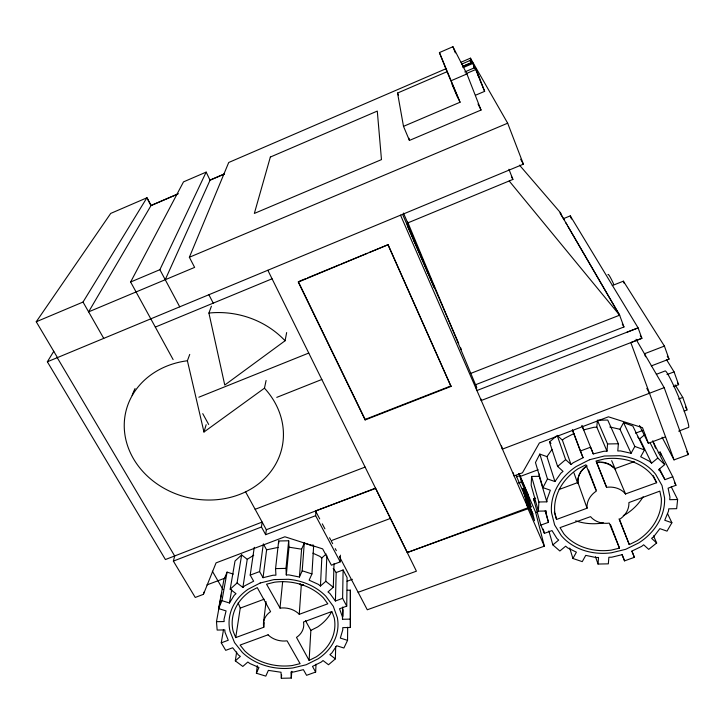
<?xml version="1.0" encoding="UTF-8"?>
<svg xmlns="http://www.w3.org/2000/svg" width="725" height="725" viewBox="0 0 725 725"><rect width="100%" height="100%" fill="white"/><g stroke="black" fill="none" stroke-linecap="round" stroke-linejoin="round"><path stroke-width="1.09" d="M257.312 665.65L256.396 673.244L265.794 676.117L268.377 670.371L281.01 672.256L281.336 678.283L291.287 678.065L290.979 672.039L293.734 671.984L303.385 669.664L306.575 675.31L315.647 672.048L312.484 666.411L321.284 662.034L323.024 660.548L328.498 664.743L335.376 658.871L329.902 654.657L331.805 653.026L336.672 645.748L343.895 648.014L347.547 640.347L340.333 638.082L342.807 629.735L342.744 627.632L350.374 627.469L350.374 590.177L347.212 590.241M350.374 627.469L350.374 590.177M347.547 640.347L347.674 627.243M350.166 619.114L342.517 619.277L342.454 616.957L339.545 608.773L346.74 606.127L347.076 577.535L343.106 569.968L336.183 572.542L335.421 600.998L342.617 598.352L343.106 569.968M342.517 619.277L342.726 607.033M342.934 616.413L343.043 609.68M57.239 357.679L174.689 556.002L173.366 561.105L195.243 597.454L203.435 594.337L216.068 562.872L284.889 536.781L322.652 548.879L331.407 565.192L340.206 561.866L340.351 555.16M335.376 658.871L335.684 646.655M335.421 600.998L329.857 593.449L327.963 591.953L333.301 587.268L334.017 563.669M263.166 544.982L259.604 571.572L263.039 577.707L273.062 575.224L275.926 575.17L275.572 568.599L278.672 540.986L288.677 540.787L285.985 568.391L286.312 574.961L288.94 574.907L299.434 577.028L301.6 549.197L304.273 543.143L313.626 546.206L311.94 573.937L309.14 580.181L318.384 584.377L320.459 586.018L325.797 581.314L326.848 555.613M320.459 586.018L321.809 557.951L326.205 554.027M315.647 672.048L316.028 664.191M531.597 476.452L538.865 501.99L546.84 501.836L539.264 476.307L531.597 476.452L531.171 485.333L538.394 511.143L546.342 510.989L546.206 513.508L548.472 522.326L540.85 525.127L544.421 533.355L551.988 530.573L556.927 538.494L558.694 540.053L552.867 544.892L559.854 551.009L565.672 546.188L567.593 547.873L576.402 552.169L572.931 558.486L582.257 561.639L585.737 555.368L595.914 557.516L598.533 557.471L598.025 564.05L608.338 563.842L608.873 557.262L611.728 557.199L622.041 554.697L624.542 560.869L634.384 557.326L631.892 551.082L641.634 546.405L643.646 544.792L648.712 549.378L656.66 542.98L653.506 535.802M539.264 476.307L539.382 474.05M538.394 511.143L538.865 501.99M546.84 501.836L546.976 499.516L550.338 490.209L542.934 487.635L535.467 462.523L539.817 454.104L546.967 456.632L554.933 481.545L560.833 473.235L563.035 471.359L557.625 466.447L549.505 441.996L556.32 436.106M309.122 660.412L296.489 637.393A20.173 16.548 2.6 0 0 303.485 622.014L331.923 611.474L334.27 618.026A51.384 42.15 2.6 0 1 316.136 656.913L309.122 660.412L310.853 630.388L305.488 620.673M340.206 561.866L315.638 515.683L315.937 510.835M321.818 379.474L276.769 397.373M572.451 430.197L580.344 451.032L590.585 447.18L593.277 453.923L604.016 451.222L606.997 451.167L596.847 427.215L597.282 421.234M299.434 577.028L302.207 570.793L304.273 543.143M299.253 614.32L299.126 614.147A20.173 16.548 2.6 0 0 280.095 608.121L266.546 584.178L274.558 582.202A51.384 42.15 2.6 0 1 323.368 597.817L327.809 603.807L299.253 614.32L301.274 585.302A19.403 16.113 2.7 0 0 299.896 584.042M291.287 678.065L291.812 671.296M606.997 451.167L607.55 443.963L597.799 421.27M597.355 420.237L607.74 420.047L618.371 443.763L617.782 450.968L620.509 450.923L631.085 453.279L634.837 446.446L623.554 422.657L619.975 429.272L631.085 453.279M281.336 678.283L281.635 675.011M308.759 353.057L198.849 397.218M286.312 574.961L288.994 547.176L288.677 540.787M279.986 608.148L282.65 581.668M671.259 486.838L677.63 499.534L676.652 508.678L668.731 508.832L668.495 511.134L664.743 520.26L671.885 522.761L667.018 531.135L659.868 528.643L653.805 536.582L651.603 538.367L656.66 542.98M263.492 622.847L266.048 601.587M263.791 627.252L263.764 627.17A20.173 16.548 2.6 0 1 270.579 611.646L257.275 587.631L250.134 591.328A51.384 42.15 2.6 0 0 233.106 631.14L235.716 637.592L263.791 627.252L264.326 622.766M263.039 577.707L266.61 549.84L263.32 543.868M315.638 515.683L265.676 534.688L266.338 529.73L245.413 491.541M265.676 534.688L261.453 526.993L262.142 522.072L165.409 559.546L47.352 361.784L53.768 351.281M242.902 587.449L247.243 559.301L241.642 554.933L237.066 582.963L242.902 587.449L244.642 585.873L253.641 581.205L250.197 575.106L254.276 547.303M256.396 673.244L258.961 667.462L249.917 663.556L247.85 662.025L242.821 666.438L235.317 660.865L236.649 651.956M235.716 637.592L240.247 608.103L238.163 602.865M233.26 574.091L227.07 572.116L221.95 600.644L229.462 603.001L231.692 589.815M229.462 603.001L234.13 595.397L236.015 593.684L230.188 589.226L235.018 561.014L241.642 554.933M235.317 660.865L240.347 656.424L238.443 655.01L232.689 647.778L225.72 650.334L221.261 642.83L223.508 629.653M221.261 642.83L228.266 640.248L224.986 632.2L224.813 629.898L217.156 630.061L216.476 621.697L224.161 621.543L223.998 619.413L226.091 610.921L218.633 608.583L223.871 579.846L227.07 572.116M216.476 621.697L221.768 592.606M211.401 306.222L208.918 313.064L224.759 385.048L285.079 340.759L286.656 332.567M272.065 278.799L155.322 327.084M203.435 594.337L203.879 592.144M267.851 270.271L407.332 552.541L527.981 507.763L522.77 488.496M189.742 354.416L187.394 360.751A80.122 69.401 13.2 0 0 129.73 451.358A80.122 69.401 13.2 0 0 244.715 492.275A80.122 69.401 13.2 0 0 264.462 388.174L266.093 380.489M264.462 388.174L203.97 432.018L206.163 424.687M470.48 61.697L470.117 60.465L471.232 62.731L462.704 66.41M177.435 194.246L150.99 205.619L88.613 311.868L194.626 267.389L189.361 257.266L228.719 162.491L446.582 68.476M218.633 608.583L221.95 600.644M165.237 279.714L210.123 180.045L224.487 173.864M173.103 359.555L130.627 282.007L159.881 269.682L206.163 172.106L210.051 180.208L224.424 174.027M542.934 487.635L547.484 478.944L539.817 454.104M130.627 282.007L183.498 181.884L206.163 172.106M623.554 422.657L632.825 426.028L644.48 449.926L640.692 456.759L649.663 461.39L651.585 463.193L657.783 458.046L650.189 442.957M57.465 357.588L36.25 321.755L83.022 302.053L146.985 197.635L151.09 205.447L178.404 193.693M36.25 321.755L110.717 213.413L146.885 197.807L150.99 205.619M546.967 456.632L551.988 449.473M247.243 559.301L253.732 555.241M230.188 589.226L237.066 582.963M573.892 433.55L583.054 457.72L573.067 462.822L571.037 464.544L562.382 440.157L564.322 438.489L573.892 433.55L572.388 429.853M557.625 466.447L565.636 459.614L557.172 435.372L562.382 440.157M651.585 463.193L639.704 438.888L644.779 434.61M652.799 441.226L664.707 464.598L658.508 469.718L660.257 471.359L664.943 479.651L672.773 476.769L675.936 485.297L668.106 488.179L669.945 497.151L669.683 499.688L677.63 499.534M586.942 465.831L586.724 465.948A20.354 17.328 -16.3 0 0 577.897 482.406L587.069 508.207L556.546 519.444L554.335 512.149M310.853 630.388L317.604 626.98A49.427 41.044 2.7 0 0 331.434 612.09M623.283 515.557L626.065 514.17A51.847 44.143 -16.3 0 0 643.12 496.743M629.282 544.593L637.03 540.796A53.994 45.476 -15.9 0 0 661.327 498.293L659.832 491.115L628.892 502.579A21.197 17.853 -15.9 0 1 619.476 519.39L629.282 544.593L619.041 518.892M439.413 52.581L452.926 46.717L466.918 73.95L481.037 110.046L409.426 140.433L403.499 126.349L397.554 93.045L447.026 71.712L439.413 52.581L460.04 102.243L403.499 126.349M461.109 62.205L470.443 58.172L507.672 123.196L523.387 164.167L47.352 361.784M461.644 64.117L470.117 60.465M462.804 66.437L471.368 62.749M462.677 66.845L472.546 62.595L472.99 63.365L474.667 67.706L464.779 71.965M463.085 67.633L472.99 63.365M466.003 73.696L476.126 69.346L484.644 91.341L475.591 95.202M451.439 80.593L466.918 73.95M189.361 257.266L507.672 123.196M508.941 169.26L512.901 179.428L407.151 223.182L407.604 226.363L433.659 286.321M407.604 226.363L408.193 226.127L407.595 221.922L476.796 387.73M299.389 281.237L305.651 278.663M307.735 277.802L339.046 264.906M341.131 264.045L367.222 253.297M369.306 252.436L388.093 244.697L451.022 386.416L365.137 419.947L298.283 282.088L388.093 244.697M414.138 241.398L414.727 241.153M560.144 212.969L619.621 315.185L623.962 326.957L475.5 384.757L476.823 390.567L638.109 327.881L641.897 338.312L630.822 342.608L674.033 459.886L688.406 454.566L664.191 387.657L636.015 339.255M564.032 218.415L570.285 215.869L638.109 327.881L626.989 332.213M434.746 288.342L408.193 226.127M612.235 285.577L623.382 281.173L664.408 346.079L669.048 359.12L651.277 365.926M470.588 373.466L619.621 315.185L568.074 226.599M365.137 419.947L365.128 419.422L450.932 385.917M173.366 561.105L261.453 526.993M664.408 346.079L644.462 353.764L645.549 356.754M255.146 509.294L365.101 467.081M656.361 374.308L665.097 370.973A30.577 2.537 67.5 0 1 679.18 398.197A30.577 2.537 67.5 0 1 688.46 427.46L678.654 431.13M667 374.562L674.069 371.871L678.618 384.649L673.326 386.661M266.338 529.73L375.523 488.133L416.422 571.182L358.123 592.289M664.191 387.657L502.343 449.138L501.546 445.938M678.627 399.004L682.769 397.436L687.228 409.969L684.137 411.129M206.924 584.921L225.33 577.988M311.043 545.698L313.164 544.901M250.197 575.106L259.604 571.572M375.532 488.451L315.556 510.971L319.707 518.901M516.572 476.796L519.734 475.609L521.42 481.953L529.413 500.295M520.115 476.497L538.104 469.746M635.463 433.188L642.876 430.405M518.257 483.131L521.42 481.953M639.459 425.475L648.358 443.274L665.55 436.858M540.85 525.127L533.573 498.909L535.666 498.129M240.247 608.103L264.154 599.213M559.093 489.502L577.925 482.506M301.401 585.474L303.512 584.694M653.307 475.727L656.66 482.705L625.494 493.942A21.197 17.853 -15.9 0 0 606.644 487.3L596.648 462.233A20.354 17.328 -16.3 0 1 614.782 468.694L634.402 461.617M658.237 452.753L660.112 452.056L672.773 476.769M522.952 488.433L531.008 506.983L527.755 493.779L529.386 500.304M347.076 581.26L352.377 579.302M530.627 514.551L532.793 513.744L524.664 495.057M537.896 511.85L535.775 512.629L518.792 473.443M516.037 475.337L532.748 513.762L534.533 520.686L526.314 501.791L528.027 508.733L407.305 552.486M535.693 512.457L544.339 546.179L367.276 609.779L339.427 556.573M266.61 549.84L278.092 547.393M603.272 522.743L601.279 523.232A51.847 44.143 -16.3 0 1 575.668 520.813M619.485 548.118L611.211 550.139A53.994 45.476 -15.9 0 1 563.932 533.944L560.017 527.628L590.558 516.644A21.197 17.853 -15.9 0 0 609.245 523.124L619.485 548.118L610.414 524.383M288.994 547.176L301.6 549.197M275.572 568.599L285.985 568.391M596.847 427.215L593.993 427.27L583.688 429.88L582.202 426.146M607.55 443.963L618.371 443.763M208.918 313.064C236.921 310.101 265.694 320.196 285.079 340.759M609.825 426.98L619.975 429.272M302.207 570.793L311.94 573.937M547.484 478.944L554.933 481.545M634.837 446.446L644.48 449.926M312.901 553.175L319.816 556.356L321.809 557.951M325.797 581.314L333.301 587.268M549.505 441.996L551 443.356M565.636 459.614L571.037 464.544M637.855 437.139L639.704 438.888M657.783 458.046L664.707 464.598M519.508 165.155L560.552 212.806L561.25 214.944M509.231 181.032L619.621 315.185M333.21 568.454L336.183 572.542M667.272 356.274L669.048 359.12M666.384 359.464L674.069 371.871M677.44 382.728L678.618 384.649M675.156 384.884L682.769 397.436M685.478 407.051L686.647 408.991M640.302 335.657L641.897 338.312L481.164 400.535L480.711 398.569M560.117 212.914L564.113 219.784M565.808 222.711L566.941 224.65M212.362 571.209L222.983 589.507M622.268 324.021L623.962 326.957M476.126 69.346L475.093 67.57L475.528 69.056M656.66 482.705L652.917 476.126A53.994 45.476 -15.9 0 0 604.577 458.88L596.004 461.018L606.526 487.327M83.022 302.053L103.729 338.376M474.667 67.706L472.546 62.595M473.624 66.763L474.603 68.494M686.774 451.63L688.406 454.566M484.644 91.341L479.66 79.469M646.8 388.364L648.947 392.27M520.677 159.219L523.387 164.167M202.746 413.649L208.673 424.469M159.881 269.682L179.727 306.829M342.617 598.352L346.74 606.127M662.034 437.184L674.033 459.886M322.299 523.858L324.891 528.815M329.567 537.732L330.6 539.717M332.675 543.678L331.117 540.705L390.467 518.411M335.276 548.644L336.309 550.628M208.873 294.731L213.241 303.123M674.413 482.306L675.936 485.297M659.514 468.74L664.943 479.651M478.02 103.974L481.037 110.046M511.415 176.374L512.901 179.428M298.337 281.672L365.128 419.422M667.589 513.726L671.885 522.761M388.12 245.077L451.022 386.416M527.981 507.763L400.535 215.171M528.027 508.733L544.339 546.179M518.991 473.561L527.311 492.773M403.453 213.068L407.74 222.938L407.776 226.3M523.033 488.405L531.081 506.956M523.214 489.529L530.383 506.014M402.583 214.355L458.68 343.396M460.493 347.556L461.39 349.631M533.573 498.909L534.869 501.899M478.727 76.868L479.66 78.871L476.552 71.295M447.026 71.712L460.04 102.243M452.056 84.381L457.792 97.866M611.673 460.656L615.616 469.945M614.891 468.876L625.612 494.133M397.554 93.045L398.424 95.12M411.32 232.544L412.616 235.661M419.956 253.297L421.252 256.414M422.113 258.49L423.409 261.607M427.288 270.942L428.584 274.059M433.333 285.478L434.193 287.553M580.344 451.032L583.054 457.72M631.91 551.163L634.384 557.326M478.373 76.388L477.304 73.316M581.903 425.421L593.277 453.923M452.926 46.717L455.345 52.898M470.443 58.172L472.029 62.277M622.141 554.598L624.542 560.869M588.546 470.027L596.131 489.964M475.872 69.972L476.289 71.086M648.358 443.274L642.495 427.678L608.447 416.812L539.373 442.984L522.462 472.791L514.025 475.963L513.2 472.754M476.742 71.829L477.005 72.518M660.112 452.056L661.263 455.164M570.285 215.869L571.445 218.977M652.835 440.9L655.554 448.177M623.382 281.173L624.143 283.285M574.001 472.981L577.771 483.602M595.497 556.7L598.025 564.05M569.687 548.037L572.931 558.486M545.137 510.826L548.472 522.326M548.87 530.963L552.867 544.892M543.233 529.123L544.421 533.355M556.546 519.444L554.761 512.376A53.994 45.476 -15.9 0 1 577.988 468.812L585.909 464.779L596.294 491.133A21.197 17.853 -15.9 0 0 587.042 508.107L587.069 508.207M187.394 360.751L203.97 432.018M409.009 138.257L409.426 140.433M278.672 540.986L278.781 543.116M577.897 482.406A20.237 17.228 -16.3 0 1 586.86 466.112M596.757 462.505A20.237 17.228 -16.3 0 1 599.919 462.333M602.004 462.459A20.237 17.228 -16.3 0 1 613.459 467.707M607.994 274.73A27.169 1.885 68 0 1 613.649 284.064M300.304 584.015A19.629 16.294 2.7 0 1 301.7 585.302M132.149 395.424A78.708 68.476 13.4 0 1 135.058 388.537M270.343 157.053L254.339 213.44L381.468 159.609L377.29 111.079L270.343 157.053M260.202 583L248.068 589.28A54.493 44.705 2.6 0 0 230.061 631.538L234.556 642.631L242.313 652.4A54.493 44.705 2.6 0 0 292.873 667.952L306.204 664.752L318.076 658.844A54.493 44.705 2.6 0 0 337.343 617.627L333.301 606.317L325.806 596.177A54.493 44.705 2.6 0 0 288.468 579.293L273.996 579.583L260.202 583M589.588 459.713L576.139 466.565A57.266 48.231 -16 0 0 551.544 512.802L554.643 524.945L561.295 535.657A57.266 48.231 -16 0 0 611.411 552.794L625.657 549.332L638.77 542.907A57.266 48.231 -16 0 0 664.571 497.858L661.998 485.478L655.672 474.34A57.266 48.231 -16 0 0 619.404 455.726L604.36 456.007L589.588 459.713M268.087 634.792L240.084 645.069L244.651 650.832A51.384 42.15 2.6 0 0 292.347 665.523L300.096 663.656L287.082 640.837A20.173 16.548 2.6 0 1 268.214 634.964L268.087 634.792"/></g></svg>
